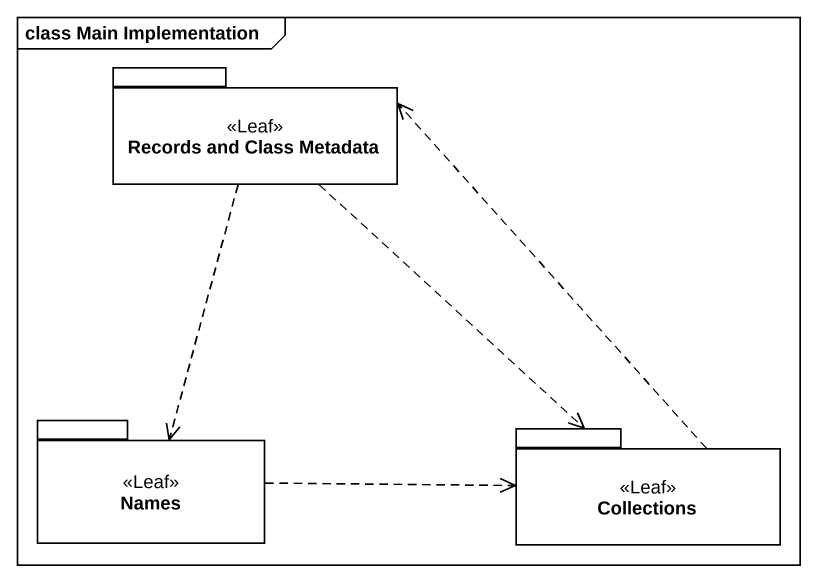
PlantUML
@startuml
mainframe class Main Implementation
package "Records and Class Metadata" as Records_and_Class_Metadata <<Leaf>> {
}
package Names <<Leaf>> {
}
package "Collections" as Collections_ <<Leaf>> {
}
Records_and_Class_Metadata ..> Names
Records_and_Class_Metadata ..> Collections_
Names .right.> Collections_
Collections_ .up.> Records_and_Class_Metadata
@enduml
